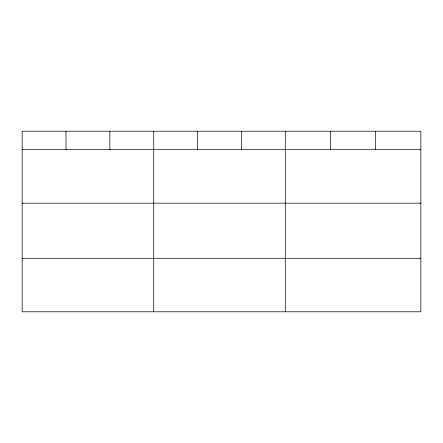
<?xml version="1.0" encoding="UTF-8"?>
<svg xmlns="http://www.w3.org/2000/svg" width="443" height="443" viewBox="0 0 443 443"><rect width="100%" height="100%" fill="white"/><g stroke="black" fill="none" stroke-linecap="round" stroke-linejoin="round"><path stroke-width="0.66" d="M420.85 149.684L420.85 311.789L22.15 311.789L22.15 131.211L420.85 131.211L420.85 149.684L22.15 149.684M22.15 203.176L420.85 203.176M22.15 258.297L420.85 258.297M375.664 131.211L375.664 149.684M330.478 131.211L330.478 149.684M285.292 131.211L285.292 311.789M241.435 131.211L241.435 149.684M197.578 131.211L197.578 149.684M153.721 131.211L153.721 311.789M109.864 131.211L109.864 149.684M66.007 131.211L66.007 149.684"/></g></svg>
